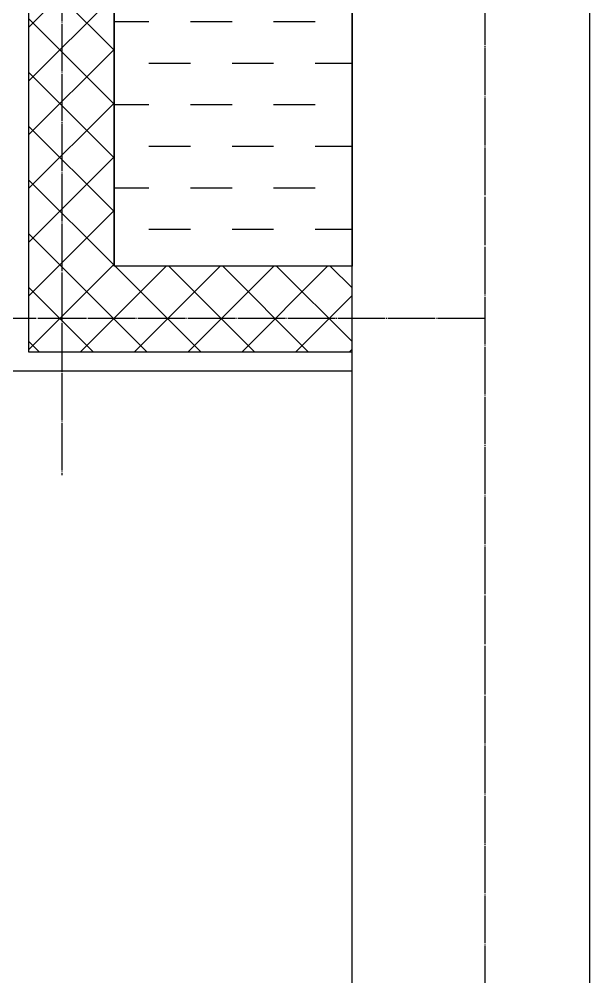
# Model space of a CAD drawing. Header units: millimetres. Extents: x 0 to 179493, y -203649 to 469211.
# Drawn here: x 132525 to 133125, y -108179 to -107171 of the extents above; entities that cross this region are included whole.
import ezdxf

# ---------------------------------------------------------------- set-up
doc = ezdxf.new("R2010")
doc.units = ezdxf.units.MM
doc.linetypes.add('X-평면도(기본형)$0$CEN', pattern=[52.5, 50, -1, 0.5, -1])
for name, color, linetype, true_color in [('X-평면도(기본형)$0$40HAT', 9, 'Continuous', 0x808080), ('X-평면도(기본형)$0$CEN', 1, 'X-평면도(기본형)$0$CEN', 0xff0000), ('X-평면도(기본형)$0$FIN', 9, 'Continuous', 0x808080), ('X-평면도(기본형)$0$W1', 2, 'Continuous', 0xffff00), ('X-평면도(기본형)$0$W2', 3, 'Continuous', 0x00ff00), ('X-평면도(기본형)$0$설비OPEN', 9, 'Continuous', 0x808080)]:
    doc.layers.add(name, color=color, linetype=linetype, true_color=true_color)

msp = doc.modelspace()

# ---------------------------------------------------------------- hatches: boundary and pattern name
at = {"layer": 'X-평면도(기본형)$0$40HAT'}
h = msp.add_hatch(dxfattribs=at)
h.set_pattern_fill('H3', color=256, scale=40, style=0, pattern_type=2)
h.set_pattern_definition([(315, (-516301.965, -267489.793), (28.2842712, 28.2842712), []), (45, (-516301.965, -267489.793), (-28.2842712, 28.2842712), [])])
h.paths.add_polyline_path([(132534.6, -106200.5), (132624.6, -106200.5), (132624.6, -107430.5), (132874.6, -107430.5), (132874.6, -107520.5), (132534.6, -107520.5)], flags=0)
at = {"layer": 'X-평면도(기본형)$0$설비OPEN'}
h = msp.add_hatch(dxfattribs=at)
h.set_pattern_fill('DASH', color=256, scale=350, style=0, pattern_type=2)
h.set_pattern_definition([(0, (-247920.353, -252160.52), (43.75, 43.75), [43.75, -43.75])])
h.paths.add_polyline_path([(132874.6, -106190.5), (132624.6, -106190.5), (132624.6, -107430.5), (132874.6, -107430.5)], flags=0)

# ---------------------------------------------------------------- linework, layer by layer
at = {"layer": 'X-평면도(기본형)$0$CEN'}
for p, q in [((133014.6, -108720.5), (133014.6, -102925.5)), ((132569.6, -106020.5), (132569.6, -107650.5)), ((133014.6, -107485.5), (132404.6, -107485.5))]:
    msp.add_line(p, q, dxfattribs=at)
at = {"layer": 'X-평면도(기본형)$0$FIN'}
msp.add_line((132514.6, -107540.5), (132874.6, -107540.5), dxfattribs=at)
at = {"layer": 'X-평면도(기본형)$0$W1'}
for p, q in [((132874.6, -108610.5), (132874.6, -106520.5)), ((133124.6, -108610.5), (133124.6, -106520.5))]:
    msp.add_line(p, q, dxfattribs=at)
at = {"layer": 'X-평면도(기본형)$0$W2'}
for p, q in [((132534.6, -106200.5), (132534.6, -107520.5)), ((132624.6, -106200.5), (132624.6, -107430.5)), ((132874.6, -107430.5), (132624.6, -107430.5)), ((132874.6, -107520.5), (132874.6, -107430.5)), ((132534.6, -107520.5), (132874.6, -107520.5))]:
    msp.add_line(p, q, dxfattribs=at)
at = {"layer": 'X-평면도(기본형)$0$설비OPEN'}
msp.add_lwpolyline([(132874.6, -107430.5), (132624.6, -107430.5), (132624.6, -106190.5), (132874.6, -106190.5)], close=True, dxfattribs=at)

doc.saveas('drawing.dxf')
